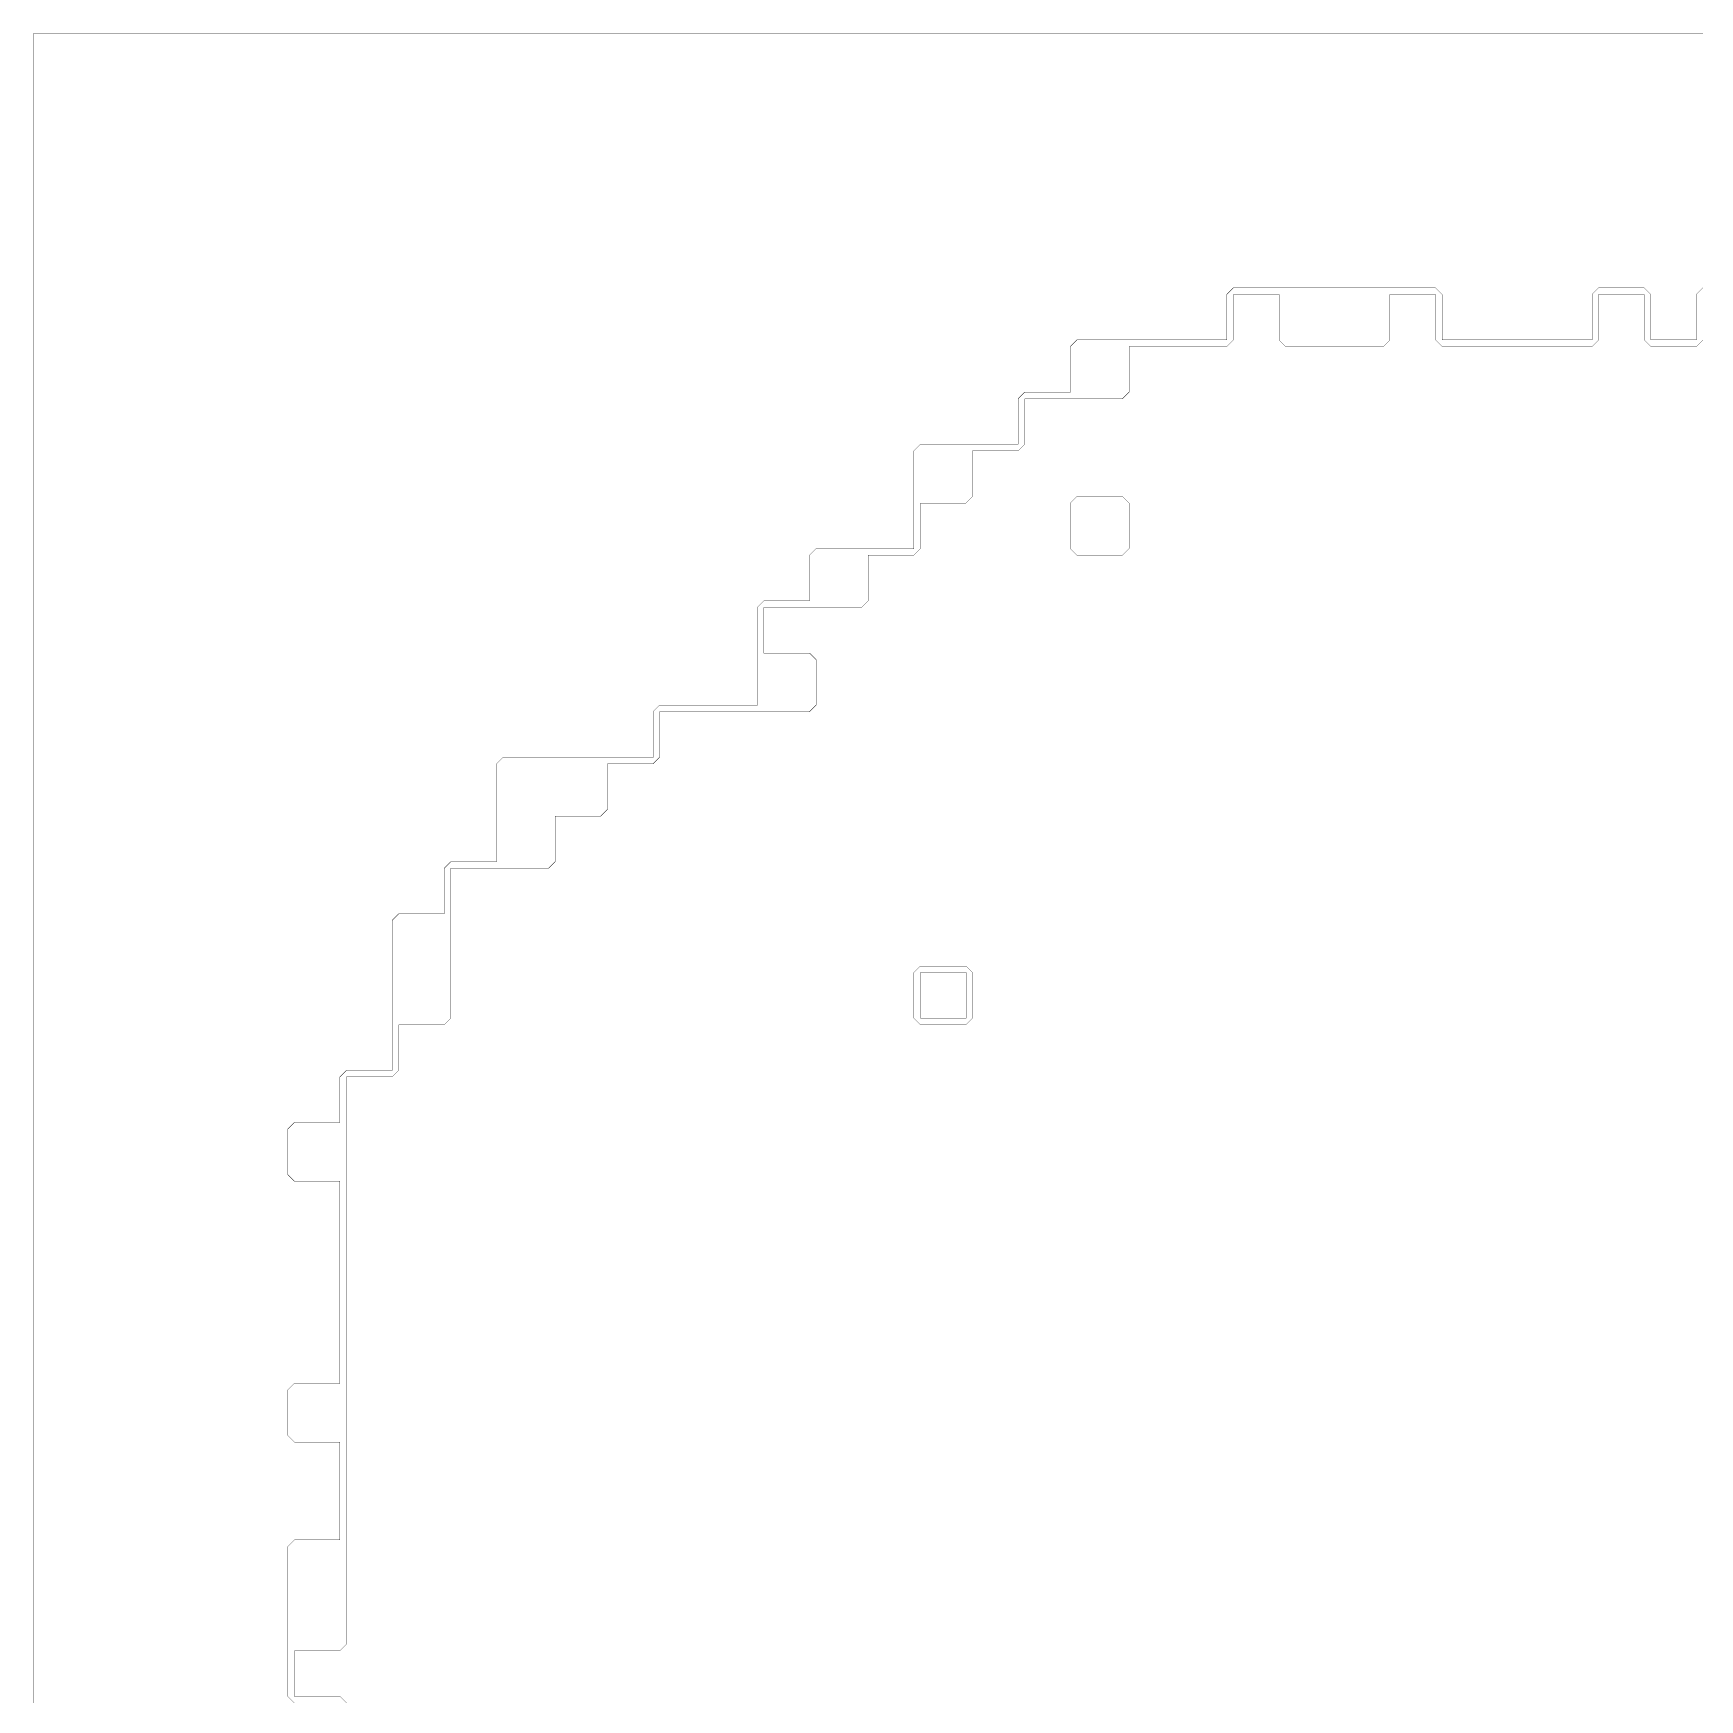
# Model space of a CAD drawing. Header units: metres. Extents: x 0 to 4990, y -4990 to 0.
# Drawn here: x 0 to 2495, y -2495 to 0 of the extents above; entities that cross this region are included whole.
import ezdxf

# ---------------------------------------------------------------- set-up
doc = ezdxf.new("R2010")
doc.units = ezdxf.units.M
doc.layers.add('conductor', color=1, linetype='Continuous')
doc.layers.add('substrate', color=5, linetype='Continuous')

msp = doc.modelspace()

# ---------------------------------------------------------------- linework, layer by layer
at = {"layer": 'conductor', "const_width": 0.5}
msp.add_lwpolyline([(2500, -458.984375), (2490.234375, -468.75), (2480.46875, -468.75), (2470.703125, -468.75), (2460.9375, -468.75), (2451.171875, -468.75), (2441.40625, -468.75), (2431.640625, -468.75), (2421.875, -468.75), (2412.109375, -458.984375), (2412.109375, -449.21875), (2412.109375, -439.453125), (2412.109375, -429.6875), (2412.109375, -419.921875), (2412.109375, -410.15625), (2412.109375, -400.390625), (2412.109375, -390.625), (2402.34375, -390.625), (2392.578125, -390.625), (2382.8125, -390.625), (2373.046875, -390.625), (2363.28125, -390.625), (2353.515625, -390.625), (2343.75, -390.625), (2343.75, -400.390625), (2343.75, -410.15625), (2343.75, -419.921875), (2343.75, -429.6875), (2343.75, -439.453125), (2343.75, -449.21875), (2343.75, -458.984375), (2333.984375, -468.75), (2324.21875, -468.75), (2314.453125, -468.75), (2304.6875, -468.75), (2294.921875, -468.75), (2285.15625, -468.75), (2275.390625, -468.75), (2265.625, -468.75), (2255.859375, -468.75), (2246.09375, -468.75), (2236.328125, -468.75), (2226.5625, -468.75), (2216.796875, -468.75), (2207.03125, -468.75), (2197.265625, -468.75), (2187.5, -468.75), (2177.734375, -468.75), (2167.96875, -468.75), (2158.203125, -468.75), (2148.4375, -468.75), (2138.671875, -468.75), (2128.90625, -468.75), (2119.140625, -468.75), (2109.375, -468.75), (2099.609375, -458.984375), (2099.609375, -449.21875), (2099.609375, -439.453125), (2099.609375, -429.6875), (2099.609375, -419.921875), (2099.609375, -410.15625), (2099.609375, -400.390625), (2099.609375, -390.625), (2089.84375, -390.625), (2080.078125, -390.625), (2070.3125, -390.625), (2060.546875, -390.625), (2050.78125, -390.625), (2041.015625, -390.625), (2031.25, -390.625), (2031.25, -400.390625), (2031.25, -410.15625), (2031.25, -419.921875), (2031.25, -429.6875), (2031.25, -439.453125), (2031.25, -449.21875), (2031.25, -458.984375), (2021.484375, -468.75), (2011.71875, -468.75), (2001.953125, -468.75), (1992.1875, -468.75), (1982.421875, -468.75), (1972.65625, -468.75), (1962.890625, -468.75), (1953.125, -468.75), (1943.359375, -468.75), (1933.59375, -468.75), (1923.828125, -468.75), (1914.0625, -468.75), (1904.296875, -468.75), (1894.53125, -468.75), (1884.765625, -468.75), (1875, -468.75), (1865.234375, -458.984375), (1865.234375, -449.21875), (1865.234375, -439.453125), (1865.234375, -429.6875), (1865.234375, -419.921875), (1865.234375, -410.15625), (1865.234375, -400.390625), (1865.234375, -390.625), (1855.46875, -390.625), (1845.703125, -390.625), (1835.9375, -390.625), (1826.171875, -390.625), (1816.40625, -390.625), (1806.640625, -390.625), (1796.875, -390.625), (1796.875, -400.390625), (1796.875, -410.15625), (1796.875, -419.921875), (1796.875, -429.6875), (1796.875, -439.453125), (1796.875, -449.21875), (1796.875, -458.984375), (1787.109375, -468.75), (1777.34375, -468.75), (1767.578125, -468.75), (1757.8125, -468.75), (1748.046875, -468.75), (1738.28125, -468.75), (1728.515625, -468.75), (1718.75, -468.75), (1708.984375, -468.75), (1699.21875, -468.75), (1689.453125, -468.75), (1679.6875, -468.75), (1669.921875, -468.75), (1660.15625, -468.75), (1650.390625, -468.75), (1640.625, -468.75), (1640.625, -478.515625), (1640.625, -488.28125), (1640.625, -498.046875), (1640.625, -507.8125), (1640.625, -517.578125), (1640.625, -527.34375), (1640.625, -537.109375), (1630.859375, -546.875), (1621.09375, -546.875), (1611.328125, -546.875), (1601.5625, -546.875), (1591.796875, -546.875), (1582.03125, -546.875), (1572.265625, -546.875), (1562.5, -546.875), (1552.734375, -546.875), (1542.96875, -546.875), (1533.203125, -546.875), (1523.4375, -546.875), (1513.671875, -546.875), (1503.90625, -546.875), (1494.140625, -546.875), (1484.375, -546.875), (1484.375, -556.640625), (1484.375, -566.40625), (1484.375, -576.171875), (1484.375, -585.9375), (1484.375, -595.703125), (1484.375, -605.46875), (1484.375, -615.234375), (1474.609375, -625), (1464.84375, -625), (1455.078125, -625), (1445.3125, -625), (1435.546875, -625), (1425.78125, -625), (1416.015625, -625), (1406.25, -625), (1406.25, -634.765625), (1406.25, -644.53125), (1406.25, -654.296875), (1406.25, -664.0625), (1406.25, -673.828125), (1406.25, -683.59375), (1406.25, -693.359375), (1396.484375, -703.125), (1386.71875, -703.125), (1376.953125, -703.125), (1367.1875, -703.125), (1357.421875, -703.125), (1347.65625, -703.125), (1337.890625, -703.125), (1328.125, -703.125), (1328.125, -712.890625), (1328.125, -722.65625), (1328.125, -732.421875), (1328.125, -742.1875), (1328.125, -751.953125), (1328.125, -761.71875), (1328.125, -771.484375), (1318.359375, -781.25), (1308.59375, -781.25), (1298.828125, -781.25), (1289.0625, -781.25), (1279.296875, -781.25), (1269.53125, -781.25), (1259.765625, -781.25), (1250, -781.25), (1250, -791.015625), (1250, -800.78125), (1250, -810.546875), (1250, -820.3125), (1250, -830.078125), (1250, -839.84375), (1250, -849.609375), (1240.234375, -859.375), (1230.46875, -859.375), (1220.703125, -859.375), (1210.9375, -859.375), (1201.171875, -859.375), (1191.40625, -859.375), (1181.640625, -859.375), (1171.875, -859.375), (1162.109375, -859.375), (1152.34375, -859.375), (1142.578125, -859.375), (1132.8125, -859.375), (1123.046875, -859.375), (1113.28125, -859.375), (1103.515625, -859.375), (1093.75, -859.375), (1093.75, -869.140625), (1093.75, -878.90625), (1093.75, -888.671875), (1093.75, -898.4375), (1093.75, -908.203125), (1093.75, -917.96875), (1093.75, -927.734375), (1103.515625, -927.734375), (1113.28125, -927.734375), (1123.046875, -927.734375), (1132.8125, -927.734375), (1142.578125, -927.734375), (1152.34375, -927.734375), (1162.109375, -927.734375), (1171.875, -937.5), (1171.875, -947.265625), (1171.875, -957.03125), (1171.875, -966.796875), (1171.875, -976.5625), (1171.875, -986.328125), (1171.875, -996.09375), (1171.875, -1005.859375), (1162.109375, -1015.625), (1152.34375, -1015.625), (1142.578125, -1015.625), (1132.8125, -1015.625), (1123.046875, -1015.625), (1113.28125, -1015.625), (1103.515625, -1015.625), (1093.75, -1015.625), (1083.984375, -1015.625), (1074.21875, -1015.625), (1064.453125, -1015.625), (1054.6875, -1015.625), (1044.921875, -1015.625), (1035.15625, -1015.625), (1025.390625, -1015.625), (1015.625, -1015.625), (1005.859375, -1015.625), (996.09375, -1015.625), (986.328125, -1015.625), (976.5625, -1015.625), (966.796875, -1015.625), (957.03125, -1015.625), (947.265625, -1015.625), (937.5, -1015.625), (937.5, -1025.390625), (937.5, -1035.15625), (937.5, -1044.921875), (937.5, -1054.6875), (937.5, -1064.453125), (937.5, -1074.21875), (937.5, -1083.984375), (927.734375, -1093.75), (917.96875, -1093.75), (908.203125, -1093.75), (898.4375, -1093.75), (888.671875, -1093.75), (878.90625, -1093.75), (869.140625, -1093.75), (859.375, -1093.75), (859.375, -1103.515625), (859.375, -1113.28125), (859.375, -1123.046875), (859.375, -1132.8125), (859.375, -1142.578125), (859.375, -1152.34375), (859.375, -1162.109375), (849.609375, -1171.875), (839.84375, -1171.875), (830.078125, -1171.875), (820.3125, -1171.875), (810.546875, -1171.875), (800.78125, -1171.875), (791.015625, -1171.875), (781.25, -1171.875), (781.25, -1181.640625), (781.25, -1191.40625), (781.25, -1201.171875), (781.25, -1210.9375), (781.25, -1220.703125), (781.25, -1230.46875), (781.25, -1240.234375), (771.484375, -1250), (761.71875, -1250), (751.953125, -1250), (742.1875, -1250), (732.421875, -1250), (722.65625, -1250), (712.890625, -1250), (703.125, -1250), (693.359375, -1250), (683.59375, -1250), (673.828125, -1250), (664.0625, -1250), (654.296875, -1250), (644.53125, -1250), (634.765625, -1250), (625, -1250), (625, -1259.765625), (625, -1269.53125), (625, -1279.296875), (625, -1289.0625), (625, -1298.828125), (625, -1308.59375), (625, -1318.359375), (625, -1328.125), (625, -1337.890625), (625, -1347.65625), (625, -1357.421875), (625, -1367.1875), (625, -1376.953125), (625, -1386.71875), (625, -1396.484375), (625, -1406.25), (625, -1416.015625), (625, -1425.78125), (625, -1435.546875), (625, -1445.3125), (625, -1455.078125), (625, -1464.84375), (625, -1474.609375), (615.234375, -1484.375), (605.46875, -1484.375), (595.703125, -1484.375), (585.9375, -1484.375), (576.171875, -1484.375), (566.40625, -1484.375), (556.640625, -1484.375), (546.875, -1484.375), (546.875, -1494.140625), (546.875, -1503.90625), (546.875, -1513.671875), (546.875, -1523.4375), (546.875, -1533.203125), (546.875, -1542.96875), (546.875, -1552.734375), (537.109375, -1562.5), (527.34375, -1562.5), (517.578125, -1562.5), (507.8125, -1562.5), (498.046875, -1562.5), (488.28125, -1562.5), (478.515625, -1562.5), (468.75, -1562.5), (468.75, -1572.265625), (468.75, -1582.03125), (468.75, -1591.796875), (468.75, -1601.5625), (468.75, -1611.328125), (468.75, -1621.09375), (468.75, -1630.859375), (468.75, -1640.625), (468.75, -1650.390625), (468.75, -1660.15625), (468.75, -1669.921875), (468.75, -1679.6875), (468.75, -1689.453125), (468.75, -1699.21875), (468.75, -1708.984375), (468.75, -1718.75), (468.75, -1728.515625), (468.75, -1738.28125), (468.75, -1748.046875), (468.75, -1757.8125), (468.75, -1767.578125), (468.75, -1777.34375), (468.75, -1787.109375), (468.75, -1796.875), (468.75, -1806.640625), (468.75, -1816.40625), (468.75, -1826.171875), (468.75, -1835.9375), (468.75, -1845.703125), (468.75, -1855.46875), (468.75, -1865.234375), (468.75, -1875), (468.75, -1884.765625), (468.75, -1894.53125), (468.75, -1904.296875), (468.75, -1914.0625), (468.75, -1923.828125), (468.75, -1933.59375), (468.75, -1943.359375), (468.75, -1953.125), (468.75, -1962.890625), (468.75, -1972.65625), (468.75, -1982.421875), (468.75, -1992.1875), (468.75, -2001.953125), (468.75, -2011.71875), (468.75, -2021.484375), (468.75, -2031.25), (468.75, -2041.015625), (468.75, -2050.78125), (468.75, -2060.546875), (468.75, -2070.3125), (468.75, -2080.078125), (468.75, -2089.84375), (468.75, -2099.609375), (468.75, -2109.375), (468.75, -2119.140625), (468.75, -2128.90625), (468.75, -2138.671875), (468.75, -2148.4375), (468.75, -2158.203125), (468.75, -2167.96875), (468.75, -2177.734375), (468.75, -2187.5), (468.75, -2197.265625), (468.75, -2207.03125), (468.75, -2216.796875), (468.75, -2226.5625), (468.75, -2236.328125), (468.75, -2246.09375), (468.75, -2255.859375), (468.75, -2265.625), (468.75, -2275.390625), (468.75, -2285.15625), (468.75, -2294.921875), (468.75, -2304.6875), (468.75, -2314.453125), (468.75, -2324.21875), (468.75, -2333.984375), (468.75, -2343.75), (468.75, -2353.515625), (468.75, -2363.28125), (468.75, -2373.046875), (468.75, -2382.8125), (468.75, -2392.578125), (468.75, -2402.34375), (468.75, -2412.109375), (458.984375, -2421.875), (449.21875, -2421.875), (439.453125, -2421.875), (429.6875, -2421.875), (419.921875, -2421.875), (410.15625, -2421.875), (400.390625, -2421.875), (390.625, -2421.875), (390.625, -2431.640625), (390.625, -2441.40625), (390.625, -2451.171875), (390.625, -2460.9375), (390.625, -2470.703125), (390.625, -2480.46875), (390.625, -2490.234375), (400.390625, -2490.234375), (410.15625, -2490.234375), (419.921875, -2490.234375), (429.6875, -2490.234375), (439.453125, -2490.234375), (449.21875, -2490.234375), (458.984375, -2490.234375), (468.75, -2500)], dxfattribs=at)
for points in [[(1552.734375, -703.125), (1562.5, -693.359375), (1572.265625, -693.359375), (1582.03125, -693.359375), (1591.796875, -693.359375), (1601.5625, -693.359375), (1611.328125, -693.359375), (1621.09375, -693.359375), (1630.859375, -693.359375), (1640.625, -703.125), (1640.625, -712.890625), (1640.625, -722.65625), (1640.625, -732.421875), (1640.625, -742.1875), (1640.625, -751.953125), (1640.625, -761.71875), (1640.625, -771.484375), (1630.859375, -781.25), (1621.09375, -781.25), (1611.328125, -781.25), (1601.5625, -781.25), (1591.796875, -781.25), (1582.03125, -781.25), (1572.265625, -781.25), (1562.5, -781.25), (1552.734375, -771.484375), (1552.734375, -761.71875), (1552.734375, -751.953125), (1552.734375, -742.1875), (1552.734375, -732.421875), (1552.734375, -722.65625), (1552.734375, -712.890625)], [(1318.359375, -1406.25), (1328.125, -1396.484375), (1337.890625, -1396.484375), (1347.65625, -1396.484375), (1357.421875, -1396.484375), (1367.1875, -1396.484375), (1376.953125, -1396.484375), (1386.71875, -1396.484375), (1396.484375, -1396.484375), (1406.25, -1406.25), (1406.25, -1416.015625), (1406.25, -1425.78125), (1406.25, -1435.546875), (1406.25, -1445.3125), (1406.25, -1455.078125), (1406.25, -1464.84375), (1406.25, -1474.609375), (1396.484375, -1484.375), (1386.71875, -1484.375), (1376.953125, -1484.375), (1367.1875, -1484.375), (1357.421875, -1484.375), (1347.65625, -1484.375), (1337.890625, -1484.375), (1328.125, -1484.375), (1318.359375, -1474.609375), (1318.359375, -1464.84375), (1318.359375, -1455.078125), (1318.359375, -1445.3125), (1318.359375, -1435.546875), (1318.359375, -1425.78125), (1318.359375, -1416.015625)]]:
    msp.add_lwpolyline(points, close=True, dxfattribs=at)
at = {"layer": 'substrate', "const_width": 0.5}
for points in [[(2500, 0), (2490.234375, 0), (2480.46875, 0), (2470.703125, 0), (2460.9375, 0), (2451.171875, 0), (2441.40625, 0), (2431.640625, 0), (2421.875, 0), (2412.109375, 0), (2402.34375, 0), (2392.578125, 0), (2382.8125, 0), (2373.046875, 0), (2363.28125, 0), (2353.515625, 0), (2343.75, 0), (2333.984375, 0), (2324.21875, 0), (2314.453125, 0), (2304.6875, 0), (2294.921875, 0), (2285.15625, 0), (2275.390625, 0), (2265.625, 0), (2255.859375, 0), (2246.09375, 0), (2236.328125, 0), (2226.5625, 0), (2216.796875, 0), (2207.03125, 0), (2197.265625, 0), (2187.5, 0), (2177.734375, 0), (2167.96875, 0), (2158.203125, 0), (2148.4375, 0), (2138.671875, 0), (2128.90625, 0), (2119.140625, 0), (2109.375, 0), (2099.609375, 0), (2089.84375, 0), (2080.078125, 0), (2070.3125, 0), (2060.546875, 0), (2050.78125, 0), (2041.015625, 0), (2031.25, 0), (2021.484375, 0), (2011.71875, 0), (2001.953125, 0), (1992.1875, 0), (1982.421875, 0), (1972.65625, 0), (1962.890625, 0), (1953.125, 0), (1943.359375, 0), (1933.59375, 0), (1923.828125, 0), (1914.0625, 0), (1904.296875, 0), (1894.53125, 0), (1884.765625, 0), (1875, 0), (1865.234375, 0), (1855.46875, 0), (1845.703125, 0), (1835.9375, 0), (1826.171875, 0), (1816.40625, 0), (1806.640625, 0), (1796.875, 0), (1787.109375, 0), (1777.34375, 0), (1767.578125, 0), (1757.8125, 0), (1748.046875, 0), (1738.28125, 0), (1728.515625, 0), (1718.75, 0), (1708.984375, 0), (1699.21875, 0), (1689.453125, 0), (1679.6875, 0), (1669.921875, 0), (1660.15625, 0), (1650.390625, 0), (1640.625, 0), (1630.859375, 0), (1621.09375, 0), (1611.328125, 0), (1601.5625, 0), (1591.796875, 0), (1582.03125, 0), (1572.265625, 0), (1562.5, 0), (1552.734375, 0), (1542.96875, 0), (1533.203125, 0), (1523.4375, 0), (1513.671875, 0), (1503.90625, 0), (1494.140625, 0), (1484.375, 0), (1474.609375, 0), (1464.84375, 0), (1455.078125, 0), (1445.3125, 0), (1435.546875, 0), (1425.78125, 0), (1416.015625, 0), (1406.25, 0), (1396.484375, 0), (1386.71875, 0), (1376.953125, 0), (1367.1875, 0), (1357.421875, 0), (1347.65625, 0), (1337.890625, 0), (1328.125, 0), (1318.359375, 0), (1308.59375, 0), (1298.828125, 0), (1289.0625, 0), (1279.296875, 0), (1269.53125, 0), (1259.765625, 0), (1250, 0), (1240.234375, 0), (1230.46875, 0), (1220.703125, 0), (1210.9375, 0), (1201.171875, 0), (1191.40625, 0), (1181.640625, 0), (1171.875, 0), (1162.109375, 0), (1152.34375, 0), (1142.578125, 0), (1132.8125, 0), (1123.046875, 0), (1113.28125, 0), (1103.515625, 0), (1093.75, 0), (1083.984375, 0), (1074.21875, 0), (1064.453125, 0), (1054.6875, 0), (1044.921875, 0), (1035.15625, 0), (1025.390625, 0), (1015.625, 0), (1005.859375, 0), (996.09375, 0), (986.328125, 0), (976.5625, 0), (966.796875, 0), (957.03125, 0), (947.265625, 0), (937.5, 0), (927.734375, 0), (917.96875, 0), (908.203125, 0), (898.4375, 0), (888.671875, 0), (878.90625, 0), (869.140625, 0), (859.375, 0), (849.609375, 0), (839.84375, 0), (830.078125, 0), (820.3125, 0), (810.546875, 0), (800.78125, 0), (791.015625, 0), (781.25, 0), (771.484375, 0), (761.71875, 0), (751.953125, 0), (742.1875, 0), (732.421875, 0), (722.65625, 0), (712.890625, 0), (703.125, 0), (693.359375, 0), (683.59375, 0), (673.828125, 0), (664.0625, 0), (654.296875, 0), (644.53125, 0), (634.765625, 0), (625, 0), (615.234375, 0), (605.46875, 0), (595.703125, 0), (585.9375, 0), (576.171875, 0), (566.40625, 0), (556.640625, 0), (546.875, 0), (537.109375, 0), (527.34375, 0), (517.578125, 0), (507.8125, 0), (498.046875, 0), (488.28125, 0), (478.515625, 0), (468.75, 0), (458.984375, 0), (449.21875, 0), (439.453125, 0), (429.6875, 0), (419.921875, 0), (410.15625, 0), (400.390625, 0), (390.625, 0), (380.859375, 0), (371.09375, 0), (361.328125, 0), (351.5625, 0), (341.796875, 0), (332.03125, 0), (322.265625, 0), (312.5, 0), (302.734375, 0), (292.96875, 0), (283.203125, 0), (273.4375, 0), (263.671875, 0), (253.90625, 0), (244.140625, 0), (234.375, 0), (224.609375, 0), (214.84375, 0), (205.078125, 0), (195.3125, 0), (185.546875, 0), (175.78125, 0), (166.015625, 0), (156.25, 0), (146.484375, 0), (136.71875, 0), (126.953125, 0), (117.1875, 0), (107.421875, 0), (97.65625, 0), (87.890625, 0), (78.125, 0), (68.359375, 0), (58.59375, 0), (48.828125, 0), (39.0625, 0), (29.296875, 0), (19.53125, 0), (9.765625, 0), (0, 0), (0, -9.765625), (0, -19.53125), (0, -29.296875), (0, -39.0625), (0, -48.828125), (0, -58.59375), (0, -68.359375), (0, -78.125), (0, -87.890625), (0, -97.65625), (0, -107.421875), (0, -117.1875), (0, -126.953125), (0, -136.71875), (0, -146.484375), (0, -156.25), (0, -166.015625), (0, -175.78125), (0, -185.546875), (0, -195.3125), (0, -205.078125), (0, -214.84375), (0, -224.609375), (0, -234.375), (0, -244.140625), (0, -253.90625), (0, -263.671875), (0, -273.4375), (0, -283.203125), (0, -292.96875), (0, -302.734375), (0, -312.5), (0, -322.265625), (0, -332.03125), (0, -341.796875), (0, -351.5625), (0, -361.328125), (0, -371.09375), (0, -380.859375), (0, -390.625), (0, -400.390625), (0, -410.15625), (0, -419.921875), (0, -429.6875), (0, -439.453125), (0, -449.21875), (0, -458.984375), (0, -468.75), (0, -478.515625), (0, -488.28125), (0, -498.046875), (0, -507.8125), (0, -517.578125), (0, -527.34375), (0, -537.109375), (0, -546.875), (0, -556.640625), (0, -566.40625), (0, -576.171875), (0, -585.9375), (0, -595.703125), (0, -605.46875), (0, -615.234375), (0, -625), (0, -634.765625), (0, -644.53125), (0, -654.296875), (0, -664.0625), (0, -673.828125), (0, -683.59375), (0, -693.359375), (0, -703.125), (0, -712.890625), (0, -722.65625), (0, -732.421875), (0, -742.1875), (0, -751.953125), (0, -761.71875), (0, -771.484375), (0, -781.25), (0, -791.015625), (0, -800.78125), (0, -810.546875), (0, -820.3125), (0, -830.078125), (0, -839.84375), (0, -849.609375), (0, -859.375), (0, -869.140625), (0, -878.90625), (0, -888.671875), (0, -898.4375), (0, -908.203125), (0, -917.96875), (0, -927.734375), (0, -937.5), (0, -947.265625), (0, -957.03125), (0, -966.796875), (0, -976.5625), (0, -986.328125), (0, -996.09375), (0, -1005.859375), (0, -1015.625), (0, -1025.390625), (0, -1035.15625), (0, -1044.921875), (0, -1054.6875), (0, -1064.453125), (0, -1074.21875), (0, -1083.984375), (0, -1093.75), (0, -1103.515625), (0, -1113.28125), (0, -1123.046875), (0, -1132.8125), (0, -1142.578125), (0, -1152.34375), (0, -1162.109375), (0, -1171.875), (0, -1181.640625), (0, -1191.40625), (0, -1201.171875), (0, -1210.9375), (0, -1220.703125), (0, -1230.46875), (0, -1240.234375), (0, -1250), (0, -1259.765625), (0, -1269.53125), (0, -1279.296875), (0, -1289.0625), (0, -1298.828125), (0, -1308.59375), (0, -1318.359375), (0, -1328.125), (0, -1337.890625), (0, -1347.65625), (0, -1357.421875), (0, -1367.1875), (0, -1376.953125), (0, -1386.71875), (0, -1396.484375), (0, -1406.25), (0, -1416.015625), (0, -1425.78125), (0, -1435.546875), (0, -1445.3125), (0, -1455.078125), (0, -1464.84375), (0, -1474.609375), (0, -1484.375), (0, -1494.140625), (0, -1503.90625), (0, -1513.671875), (0, -1523.4375), (0, -1533.203125), (0, -1542.96875), (0, -1552.734375), (0, -1562.5), (0, -1572.265625), (0, -1582.03125), (0, -1591.796875), (0, -1601.5625), (0, -1611.328125), (0, -1621.09375), (0, -1630.859375), (0, -1640.625), (0, -1650.390625), (0, -1660.15625), (0, -1669.921875), (0, -1679.6875), (0, -1689.453125), (0, -1699.21875), (0, -1708.984375), (0, -1718.75), (0, -1728.515625), (0, -1738.28125), (0, -1748.046875), (0, -1757.8125), (0, -1767.578125), (0, -1777.34375), (0, -1787.109375), (0, -1796.875), (0, -1806.640625), (0, -1816.40625), (0, -1826.171875), (0, -1835.9375), (0, -1845.703125), (0, -1855.46875), (0, -1865.234375), (0, -1875), (0, -1884.765625), (0, -1894.53125), (0, -1904.296875), (0, -1914.0625), (0, -1923.828125), (0, -1933.59375), (0, -1943.359375), (0, -1953.125), (0, -1962.890625), (0, -1972.65625), (0, -1982.421875), (0, -1992.1875), (0, -2001.953125), (0, -2011.71875), (0, -2021.484375), (0, -2031.25), (0, -2041.015625), (0, -2050.78125), (0, -2060.546875), (0, -2070.3125), (0, -2080.078125), (0, -2089.84375), (0, -2099.609375), (0, -2109.375), (0, -2119.140625), (0, -2128.90625), (0, -2138.671875), (0, -2148.4375), (0, -2158.203125), (0, -2167.96875), (0, -2177.734375), (0, -2187.5), (0, -2197.265625), (0, -2207.03125), (0, -2216.796875), (0, -2226.5625), (0, -2236.328125), (0, -2246.09375), (0, -2255.859375), (0, -2265.625), (0, -2275.390625), (0, -2285.15625), (0, -2294.921875), (0, -2304.6875), (0, -2314.453125), (0, -2324.21875), (0, -2333.984375), (0, -2343.75), (0, -2353.515625), (0, -2363.28125), (0, -2373.046875), (0, -2382.8125), (0, -2392.578125), (0, -2402.34375), (0, -2412.109375), (0, -2421.875), (0, -2431.640625), (0, -2441.40625), (0, -2451.171875), (0, -2460.9375), (0, -2470.703125), (0, -2480.46875), (0, -2490.234375), (0, -2500)], [(390.625, -2500), (380.859375, -2490.234375), (380.859375, -2480.46875), (380.859375, -2470.703125), (380.859375, -2460.9375), (380.859375, -2451.171875), (380.859375, -2441.40625), (380.859375, -2431.640625), (380.859375, -2421.875), (380.859375, -2412.109375), (380.859375, -2402.34375), (380.859375, -2392.578125), (380.859375, -2382.8125), (380.859375, -2373.046875), (380.859375, -2363.28125), (380.859375, -2353.515625), (380.859375, -2343.75), (380.859375, -2333.984375), (380.859375, -2324.21875), (380.859375, -2314.453125), (380.859375, -2304.6875), (380.859375, -2294.921875), (380.859375, -2285.15625), (380.859375, -2275.390625), (380.859375, -2265.625), (390.625, -2255.859375), (400.390625, -2255.859375), (410.15625, -2255.859375), (419.921875, -2255.859375), (429.6875, -2255.859375), (439.453125, -2255.859375), (449.21875, -2255.859375), (458.984375, -2255.859375), (458.984375, -2246.09375), (458.984375, -2236.328125), (458.984375, -2226.5625), (458.984375, -2216.796875), (458.984375, -2207.03125), (458.984375, -2197.265625), (458.984375, -2187.5), (458.984375, -2177.734375), (458.984375, -2167.96875), (458.984375, -2158.203125), (458.984375, -2148.4375), (458.984375, -2138.671875), (458.984375, -2128.90625), (458.984375, -2119.140625), (458.984375, -2109.375), (449.21875, -2109.375), (439.453125, -2109.375), (429.6875, -2109.375), (419.921875, -2109.375), (410.15625, -2109.375), (400.390625, -2109.375), (390.625, -2109.375), (380.859375, -2099.609375), (380.859375, -2089.84375), (380.859375, -2080.078125), (380.859375, -2070.3125), (380.859375, -2060.546875), (380.859375, -2050.78125), (380.859375, -2041.015625), (380.859375, -2031.25), (390.625, -2021.484375), (400.390625, -2021.484375), (410.15625, -2021.484375), (419.921875, -2021.484375), (429.6875, -2021.484375), (439.453125, -2021.484375), (449.21875, -2021.484375), (458.984375, -2021.484375), (458.984375, -2011.71875), (458.984375, -2001.953125), (458.984375, -1992.1875), (458.984375, -1982.421875), (458.984375, -1972.65625), (458.984375, -1962.890625), (458.984375, -1953.125), (458.984375, -1943.359375), (458.984375, -1933.59375), (458.984375, -1923.828125), (458.984375, -1914.0625), (458.984375, -1904.296875), (458.984375, -1894.53125), (458.984375, -1884.765625), (458.984375, -1875), (458.984375, -1865.234375), (458.984375, -1855.46875), (458.984375, -1845.703125), (458.984375, -1835.9375), (458.984375, -1826.171875), (458.984375, -1816.40625), (458.984375, -1806.640625), (458.984375, -1796.875), (458.984375, -1787.109375), (458.984375, -1777.34375), (458.984375, -1767.578125), (458.984375, -1757.8125), (458.984375, -1748.046875), (458.984375, -1738.28125), (458.984375, -1728.515625), (458.984375, -1718.75), (449.21875, -1718.75), (439.453125, -1718.75), (429.6875, -1718.75), (419.921875, -1718.75), (410.15625, -1718.75), (400.390625, -1718.75), (390.625, -1718.75), (380.859375, -1708.984375), (380.859375, -1699.21875), (380.859375, -1689.453125), (380.859375, -1679.6875), (380.859375, -1669.921875), (380.859375, -1660.15625), (380.859375, -1650.390625), (380.859375, -1640.625), (390.625, -1630.859375), (400.390625, -1630.859375), (410.15625, -1630.859375), (419.921875, -1630.859375), (429.6875, -1630.859375), (439.453125, -1630.859375), (449.21875, -1630.859375), (458.984375, -1630.859375), (458.984375, -1621.09375), (458.984375, -1611.328125), (458.984375, -1601.5625), (458.984375, -1591.796875), (458.984375, -1582.03125), (458.984375, -1572.265625), (458.984375, -1562.5), (468.75, -1552.734375), (478.515625, -1552.734375), (488.28125, -1552.734375), (498.046875, -1552.734375), (507.8125, -1552.734375), (517.578125, -1552.734375), (527.34375, -1552.734375), (537.109375, -1552.734375), (537.109375, -1542.96875), (537.109375, -1533.203125), (537.109375, -1523.4375), (537.109375, -1513.671875), (537.109375, -1503.90625), (537.109375, -1494.140625), (537.109375, -1484.375), (537.109375, -1474.609375), (537.109375, -1464.84375), (537.109375, -1455.078125), (537.109375, -1445.3125), (537.109375, -1435.546875), (537.109375, -1425.78125), (537.109375, -1416.015625), (537.109375, -1406.25), (537.109375, -1396.484375), (537.109375, -1386.71875), (537.109375, -1376.953125), (537.109375, -1367.1875), (537.109375, -1357.421875), (537.109375, -1347.65625), (537.109375, -1337.890625), (537.109375, -1328.125), (546.875, -1318.359375), (556.640625, -1318.359375), (566.40625, -1318.359375), (576.171875, -1318.359375), (585.9375, -1318.359375), (595.703125, -1318.359375), (605.46875, -1318.359375), (615.234375, -1318.359375), (615.234375, -1308.59375), (615.234375, -1298.828125), (615.234375, -1289.0625), (615.234375, -1279.296875), (615.234375, -1269.53125), (615.234375, -1259.765625), (615.234375, -1250), (625, -1240.234375), (634.765625, -1240.234375), (644.53125, -1240.234375), (654.296875, -1240.234375), (664.0625, -1240.234375), (673.828125, -1240.234375), (683.59375, -1240.234375), (693.359375, -1240.234375), (693.359375, -1230.46875), (693.359375, -1220.703125), (693.359375, -1210.9375), (693.359375, -1201.171875), (693.359375, -1191.40625), (693.359375, -1181.640625), (693.359375, -1171.875), (693.359375, -1162.109375), (693.359375, -1152.34375), (693.359375, -1142.578125), (693.359375, -1132.8125), (693.359375, -1123.046875), (693.359375, -1113.28125), (693.359375, -1103.515625), (693.359375, -1093.75), (703.125, -1083.984375), (712.890625, -1083.984375), (722.65625, -1083.984375), (732.421875, -1083.984375), (742.1875, -1083.984375), (751.953125, -1083.984375), (761.71875, -1083.984375), (771.484375, -1083.984375), (781.25, -1083.984375), (791.015625, -1083.984375), (800.78125, -1083.984375), (810.546875, -1083.984375), (820.3125, -1083.984375), (830.078125, -1083.984375), (839.84375, -1083.984375), (849.609375, -1083.984375), (859.375, -1083.984375), (869.140625, -1083.984375), (878.90625, -1083.984375), (888.671875, -1083.984375), (898.4375, -1083.984375), (908.203125, -1083.984375), (917.96875, -1083.984375), (927.734375, -1083.984375), (927.734375, -1074.21875), (927.734375, -1064.453125), (927.734375, -1054.6875), (927.734375, -1044.921875), (927.734375, -1035.15625), (927.734375, -1025.390625), (927.734375, -1015.625), (937.5, -1005.859375), (947.265625, -1005.859375), (957.03125, -1005.859375), (966.796875, -1005.859375), (976.5625, -1005.859375), (986.328125, -1005.859375), (996.09375, -1005.859375), (1005.859375, -1005.859375), (1015.625, -1005.859375), (1025.390625, -1005.859375), (1035.15625, -1005.859375), (1044.921875, -1005.859375), (1054.6875, -1005.859375), (1064.453125, -1005.859375), (1074.21875, -1005.859375), (1083.984375, -1005.859375), (1083.984375, -996.09375), (1083.984375, -986.328125), (1083.984375, -976.5625), (1083.984375, -966.796875), (1083.984375, -957.03125), (1083.984375, -947.265625), (1083.984375, -937.5), (1083.984375, -927.734375), (1083.984375, -917.96875), (1083.984375, -908.203125), (1083.984375, -898.4375), (1083.984375, -888.671875), (1083.984375, -878.90625), (1083.984375, -869.140625), (1083.984375, -859.375), (1093.75, -849.609375), (1103.515625, -849.609375), (1113.28125, -849.609375), (1123.046875, -849.609375), (1132.8125, -849.609375), (1142.578125, -849.609375), (1152.34375, -849.609375), (1162.109375, -849.609375), (1162.109375, -839.84375), (1162.109375, -830.078125), (1162.109375, -820.3125), (1162.109375, -810.546875), (1162.109375, -800.78125), (1162.109375, -791.015625), (1162.109375, -781.25), (1171.875, -771.484375), (1181.640625, -771.484375), (1191.40625, -771.484375), (1201.171875, -771.484375), (1210.9375, -771.484375), (1220.703125, -771.484375), (1230.46875, -771.484375), (1240.234375, -771.484375), (1250, -771.484375), (1259.765625, -771.484375), (1269.53125, -771.484375), (1279.296875, -771.484375), (1289.0625, -771.484375), (1298.828125, -771.484375), (1308.59375, -771.484375), (1318.359375, -771.484375), (1318.359375, -761.71875), (1318.359375, -751.953125), (1318.359375, -742.1875), (1318.359375, -732.421875), (1318.359375, -722.65625), (1318.359375, -712.890625), (1318.359375, -703.125), (1318.359375, -693.359375), (1318.359375, -683.59375), (1318.359375, -673.828125), (1318.359375, -664.0625), (1318.359375, -654.296875), (1318.359375, -644.53125), (1318.359375, -634.765625), (1318.359375, -625), (1328.125, -615.234375), (1337.890625, -615.234375), (1347.65625, -615.234375), (1357.421875, -615.234375), (1367.1875, -615.234375), (1376.953125, -615.234375), (1386.71875, -615.234375), (1396.484375, -615.234375), (1406.25, -615.234375), (1416.015625, -615.234375), (1425.78125, -615.234375), (1435.546875, -615.234375), (1445.3125, -615.234375), (1455.078125, -615.234375), (1464.84375, -615.234375), (1474.609375, -615.234375), (1474.609375, -605.46875), (1474.609375, -595.703125), (1474.609375, -585.9375), (1474.609375, -576.171875), (1474.609375, -566.40625), (1474.609375, -556.640625), (1474.609375, -546.875), (1484.375, -537.109375), (1494.140625, -537.109375), (1503.90625, -537.109375), (1513.671875, -537.109375), (1523.4375, -537.109375), (1533.203125, -537.109375), (1542.96875, -537.109375), (1552.734375, -537.109375), (1552.734375, -527.34375), (1552.734375, -517.578125), (1552.734375, -507.8125), (1552.734375, -498.046875), (1552.734375, -488.28125), (1552.734375, -478.515625), (1552.734375, -468.75), (1562.5, -458.984375), (1572.265625, -458.984375), (1582.03125, -458.984375), (1591.796875, -458.984375), (1601.5625, -458.984375), (1611.328125, -458.984375), (1621.09375, -458.984375), (1630.859375, -458.984375), (1640.625, -458.984375), (1650.390625, -458.984375), (1660.15625, -458.984375), (1669.921875, -458.984375), (1679.6875, -458.984375), (1689.453125, -458.984375), (1699.21875, -458.984375), (1708.984375, -458.984375), (1718.75, -458.984375), (1728.515625, -458.984375), (1738.28125, -458.984375), (1748.046875, -458.984375), (1757.8125, -458.984375), (1767.578125, -458.984375), (1777.34375, -458.984375), (1787.109375, -458.984375), (1787.109375, -449.21875), (1787.109375, -439.453125), (1787.109375, -429.6875), (1787.109375, -419.921875), (1787.109375, -410.15625), (1787.109375, -400.390625), (1787.109375, -390.625), (1796.875, -380.859375), (1806.640625, -380.859375), (1816.40625, -380.859375), (1826.171875, -380.859375), (1835.9375, -380.859375), (1845.703125, -380.859375), (1855.46875, -380.859375), (1865.234375, -380.859375), (1875, -380.859375), (1884.765625, -380.859375), (1894.53125, -380.859375), (1904.296875, -380.859375), (1914.0625, -380.859375), (1923.828125, -380.859375), (1933.59375, -380.859375), (1943.359375, -380.859375), (1953.125, -380.859375), (1962.890625, -380.859375), (1972.65625, -380.859375), (1982.421875, -380.859375), (1992.1875, -380.859375), (2001.953125, -380.859375), (2011.71875, -380.859375), (2021.484375, -380.859375), (2031.25, -380.859375), (2041.015625, -380.859375), (2050.78125, -380.859375), (2060.546875, -380.859375), (2070.3125, -380.859375), (2080.078125, -380.859375), (2089.84375, -380.859375), (2099.609375, -380.859375), (2109.375, -390.625), (2109.375, -400.390625), (2109.375, -410.15625), (2109.375, -419.921875), (2109.375, -429.6875), (2109.375, -439.453125), (2109.375, -449.21875), (2109.375, -458.984375), (2119.140625, -458.984375), (2128.90625, -458.984375), (2138.671875, -458.984375), (2148.4375, -458.984375), (2158.203125, -458.984375), (2167.96875, -458.984375), (2177.734375, -458.984375), (2187.5, -458.984375), (2197.265625, -458.984375), (2207.03125, -458.984375), (2216.796875, -458.984375), (2226.5625, -458.984375), (2236.328125, -458.984375), (2246.09375, -458.984375), (2255.859375, -458.984375), (2265.625, -458.984375), (2275.390625, -458.984375), (2285.15625, -458.984375), (2294.921875, -458.984375), (2304.6875, -458.984375), (2314.453125, -458.984375), (2324.21875, -458.984375), (2333.984375, -458.984375), (2333.984375, -449.21875), (2333.984375, -439.453125), (2333.984375, -429.6875), (2333.984375, -419.921875), (2333.984375, -410.15625), (2333.984375, -400.390625), (2333.984375, -390.625), (2343.75, -380.859375), (2353.515625, -380.859375), (2363.28125, -380.859375), (2373.046875, -380.859375), (2382.8125, -380.859375), (2392.578125, -380.859375), (2402.34375, -380.859375), (2412.109375, -380.859375), (2421.875, -390.625), (2421.875, -400.390625), (2421.875, -410.15625), (2421.875, -419.921875), (2421.875, -429.6875), (2421.875, -439.453125), (2421.875, -449.21875), (2421.875, -458.984375), (2431.640625, -458.984375), (2441.40625, -458.984375), (2451.171875, -458.984375), (2460.9375, -458.984375), (2470.703125, -458.984375), (2480.46875, -458.984375), (2490.234375, -458.984375), (2490.234375, -449.21875), (2490.234375, -439.453125), (2490.234375, -429.6875), (2490.234375, -419.921875), (2490.234375, -410.15625), (2490.234375, -400.390625), (2490.234375, -390.625), (2500, -380.859375)]]:
    msp.add_lwpolyline(points, dxfattribs=at)
msp.add_lwpolyline([(1328.125, -1406.25), (1328.125, -1416.015625), (1328.125, -1425.78125), (1328.125, -1435.546875), (1328.125, -1445.3125), (1328.125, -1455.078125), (1328.125, -1464.84375), (1328.125, -1474.609375), (1337.890625, -1474.609375), (1347.65625, -1474.609375), (1357.421875, -1474.609375), (1367.1875, -1474.609375), (1376.953125, -1474.609375), (1386.71875, -1474.609375), (1396.484375, -1474.609375), (1396.484375, -1464.84375), (1396.484375, -1455.078125), (1396.484375, -1445.3125), (1396.484375, -1435.546875), (1396.484375, -1425.78125), (1396.484375, -1416.015625), (1396.484375, -1406.25), (1386.71875, -1406.25), (1376.953125, -1406.25), (1367.1875, -1406.25), (1357.421875, -1406.25), (1347.65625, -1406.25), (1337.890625, -1406.25)], close=True, dxfattribs=at)

doc.saveas('drawing.dxf')
